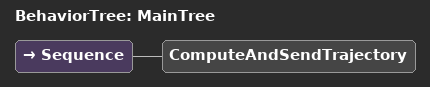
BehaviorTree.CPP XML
<root main_tree_to_execute="MainTree">
  <BehaviorTree ID="MainTree">
    <Sequence>
      <ComputeAndSendTrajectory/>
    </Sequence>
  </BehaviorTree>
</root>
